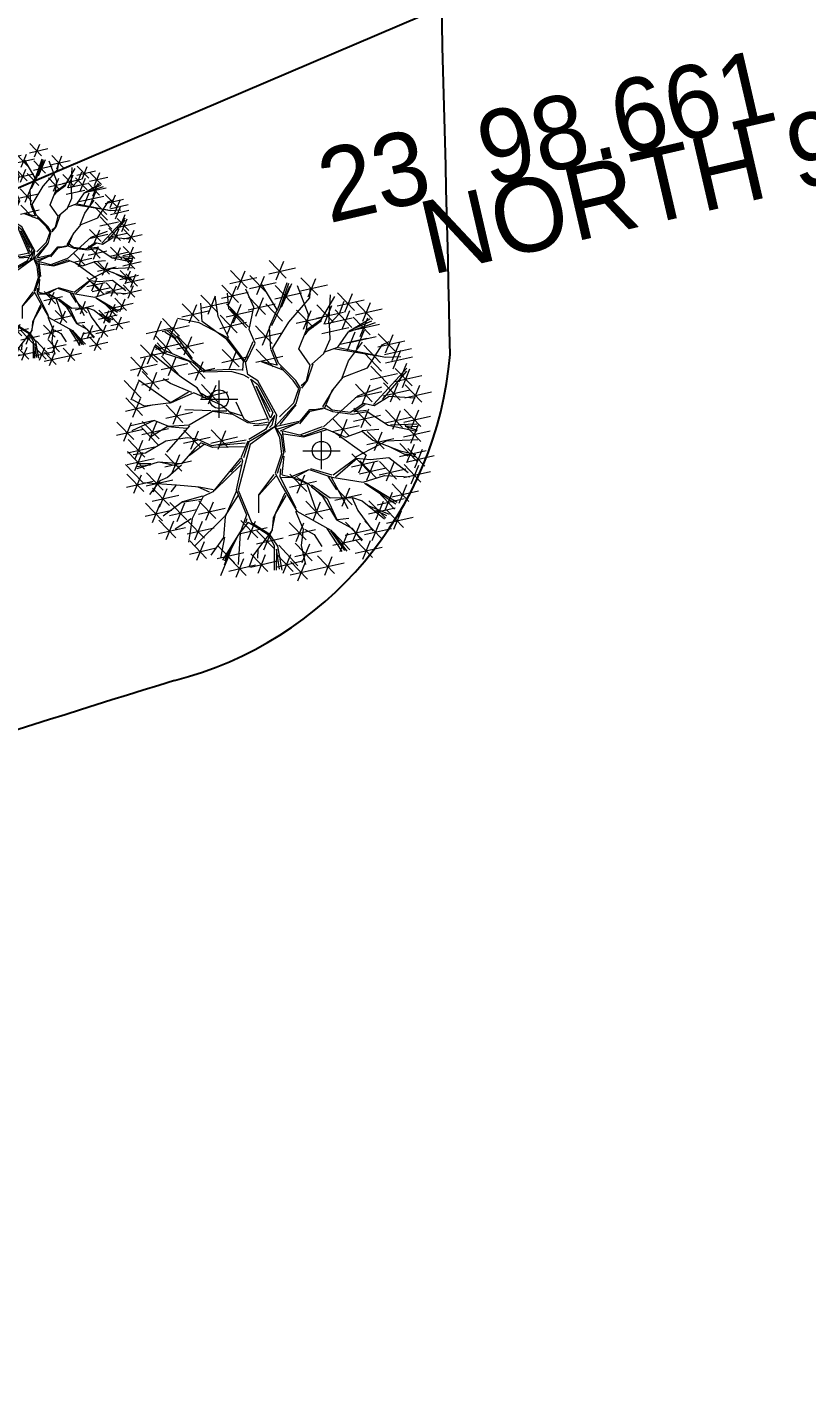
# Model space of a CAD drawing. Extents: x 2080 to 102394, y 2071 to 93424.
# Drawn here: x 88615.6 to 88825.1, y 77660.5 to 78025 of the extents above; entities that cross this region are included whole.
import ezdxf

# ---------------------------------------------------------------- set-up
doc = ezdxf.new("R2010")
doc.units = 0
doc.header["$LTSCALE"] = 20
doc.header["$MEASUREMENT"] = 0
doc.header["$PDMODE"] = 34
doc.header["$PDSIZE"] = 5
doc.layers.add('NEEM TREE', color=84, linetype='Continuous', lineweight=5)
doc.layers.add('tree', color=60, linetype='Continuous', lineweight=0)
doc.layers.add('north', color=7, linetype='Continuous')
doc.layers.add('road', color=2, linetype='Continuous')
doc.layers.add('patta duplicate', color=230, linetype='Continuous', plot=False)

# ---------------------------------------------------------------- blocks, each defined once
blk = doc.blocks.new('TREE')
at = {"layer": 'tree', "linetype": 'ByBlock'}
for p, q in [((-0.1725, 0.5879), (-0.1582, 0.6953)), ((-0.1025, 0.5879), (-0.0882, 0.6953)), ((-0.0333, 0.6639), (0.0526, 0.6888)), ((-0.0327, 0.7068), (0.0625, 0.6302)), ((-0.0305, 0.5588), (-0.0162, 0.6662)), ((0.05, 0.5835), (0.0643, 0.6908)), ((-0.273, 0.5454), (-0.2587, 0.6528)), ((-0.2072, 0.4328), (-0.2166, 0.6045)), ((-0.2053, 0.6174), (-0.1194, 0.6422)), ((-0.2048, 0.6602), (-0.1095, 0.5837)), ((-0.1914, 0.5075), (-0.1771, 0.6148)), ((-0.1354, 0.6173), (-0.0495, 0.6422)), ((-0.1348, 0.6602), (-0.0396, 0.5836)), ((-0.0889, 0.4612), (-0.0874, 0.6348)), ((-0.0633, 0.5882), (0.0226, 0.6131)), ((-0.0628, 0.6311), (0.0325, 0.5545)), ((-0.0548, 0.6426), (-0.0517, 0.5903)), ((-0.0469, 0.6439), (-0.0466, 0.6107)), ((-0.0424, 0.6), (-0.0354, 0.6435)), ((0.0172, 0.6129), (0.1031, 0.6378)), ((0.0177, 0.6558), (0.113, 0.5792)), ((0.0289, 0.5925), (0.0229, 0.6448)), ((0.035, 0.6411), (0.0325, 0.5878)), ((0.0438, 0.6368), (0.0385, 0.586)), ((0.1505, 0.5516), (0.1053, 0.6391)), ((0.1227, 0.5857), (0.2086, 0.6106)), ((0.1233, 0.6286), (0.2185, 0.552)), ((0.1556, 0.5563), (0.1699, 0.6636)), ((0.2377, 0.5151), (0.252, 0.6224)), ((-0.4375, 0.4563), (-0.4232, 0.5636)), ((-0.3616, 0.5215), (-0.2757, 0.5464)), ((-0.3611, 0.5644), (-0.2658, 0.4878)), ((-0.3288, 0.4921), (-0.3145, 0.5995)), ((-0.3058, 0.5749), (-0.2199, 0.5997)), ((-0.2903, 0.5111), (-0.303, 0.5704)), ((-0.2242, 0.5369), (-0.1383, 0.5618)), ((-0.2237, 0.5798), (-0.1284, 0.5032)), ((-0.1172, 0.5556), (-0.022, 0.479)), ((-0.0849, 0.4833), (-0.0706, 0.5907)), ((-0.0517, 0.5903), (-0.0107, 0.4797)), ((-0.0052, 0.4639), (-0.0424, 0.6)), ((-0.0021, 0.5575), (0.0931, 0.4809)), ((0.0014, 0.4731), (0.0289, 0.5925)), ((0.0385, 0.586), (0.0065, 0.4769)), ((0.0301, 0.4852), (0.0444, 0.5926)), ((0.1767, 0.4132), (0.1505, 0.5516)), ((0.163, 0.5451), (0.2237, 0.6001)), ((0.1688, 0.4091), (0.163, 0.5451)), ((0.2049, 0.5445), (0.2908, 0.5694)), ((0.2054, 0.5874), (0.3007, 0.5108)), ((0.2257, 0.5031), (0.2873, 0.5693)), ((0.3301, 0.4704), (0.3444, 0.5778)), ((0.3732, 0.5534), (0.4684, 0.4769)), ((0.4055, 0.4811), (0.4198, 0.5885)), ((-0.4703, 0.4857), (-0.3844, 0.5106)), ((-0.4698, 0.5286), (-0.3745, 0.452)), ((-0.3143, 0.4371), (-0.4122, 0.4877)), ((-0.3143, 0.4371), (-0.3982, 0.5041)), ((-0.2063, 0.4273), (-0.2903, 0.5111)), ((-0.1402, 0.4833), (-0.1438, 0.5217)), ((-0.1122, 0.3845), (-0.1402, 0.4833)), ((-0.1177, 0.5128), (-0.0318, 0.5376)), ((-0.0265, 0.3761), (-0.0122, 0.4835)), ((-0.0027, 0.5147), (0.0832, 0.5395)), ((0.1805, 0.4059), (0.2257, 0.5031)), ((0.2208, 0.3923), (0.2351, 0.4997)), ((0.2646, 0.3726), (0.2815, 0.4872)), ((0.2788, 0.4021), (0.2931, 0.5095)), ((0.2815, 0.4872), (0.3323, 0.535)), ((0.2973, 0.4998), (0.3832, 0.5247)), ((0.2979, 0.5427), (0.3931, 0.4661)), ((0.3726, 0.5106), (0.4585, 0.5354)), ((0.442, 0.3992), (0.4563, 0.5066)), ((-0.5101, 0.3371), (-0.4958, 0.4445)), ((-0.5006, 0.398), (-0.4147, 0.4228)), ((-0.5001, 0.4408), (-0.4048, 0.3643)), ((-0.4678, 0.3685), (-0.4535, 0.4759)), ((-0.3977, 0.3994), (-0.3118, 0.4242)), ((-0.3972, 0.4422), (-0.3019, 0.3656)), ((-0.3883, 0.3547), (-0.374, 0.4621)), ((-0.3649, 0.3699), (-0.3506, 0.4773)), ((-0.2946, 0.3706), (-0.3143, 0.4371)), ((-0.2415, 0.3319), (-0.2272, 0.4392)), ((-0.12, 0.3971), (-0.2126, 0.4319)), ((-0.1082, 0.3768), (-0.2063, 0.4273)), ((-0.0806, 0.3787), (-0.0889, 0.4612)), ((-0.0593, 0.4055), (0.0266, 0.4304)), ((-0.0588, 0.4484), (0.0365, 0.3718)), ((-0.0085, 0.3991), (-0.0052, 0.4639)), ((0.0003, 0.3978), (0.0014, 0.4731)), ((0.188, 0.4218), (0.2739, 0.4466)), ((0.1885, 0.4646), (0.2838, 0.3881)), ((0.246, 0.4316), (0.3319, 0.4564)), ((0.2465, 0.4744), (0.3417, 0.3978)), ((0.2735, 0.3684), (0.2851, 0.4823)), ((0.357, 0.4049), (0.3972, 0.4816)), ((0.3638, 0.3439), (0.3781, 0.4513)), ((0.4091, 0.4286), (0.495, 0.4535)), ((0.4097, 0.4715), (0.5049, 0.3949)), ((0.4112, 0.3162), (0.4576, 0.4387)), ((0.514, 0.4023), (0.5999, 0.4271)), ((0.5146, 0.4451), (0.6098, 0.3685)), ((0.5469, 0.3728), (0.5612, 0.4802)), ((-0.591, 0.2774), (-0.5767, 0.3848)), ((-0.5611, 0.3077), (-0.5468, 0.4151)), ((-0.5429, 0.3666), (-0.457, 0.3914)), ((-0.5424, 0.4094), (-0.4471, 0.3328)), ((-0.4487, 0.3078), (-0.531, 0.3639)), ((-0.4801, 0.3277), (-0.5236, 0.3708)), ((-0.4746, 0.3286), (-0.5139, 0.3782)), ((-0.4523, 0.3771), (-0.492, 0.4152)), ((-0.3538, 0.3409), (-0.4523, 0.3771)), ((-0.2951, 0.3733), (-0.3845, 0.4057)), ((-0.2523, 0.3021), (-0.2977, 0.3728)), ((-0.2328, 0.3027), (-0.2946, 0.3706)), ((-0.2743, 0.3613), (-0.1884, 0.3862)), ((-0.2738, 0.4042), (-0.1786, 0.3276)), ((-0.0748, 0.2454), (-0.1082, 0.3768)), ((-0.0955, 0.3342), (-0.0806, 0.3787)), ((-0.0727, 0.2651), (-0.0584, 0.3725)), ((0.0691, 0.3056), (-0.0085, 0.3991)), ((0.0696, 0.32), (0.0003, 0.3978)), ((0.0754, 0.3626), (0.1707, 0.2861)), ((0.1077, 0.2903), (0.122, 0.3977)), ((0.1413, 0.2926), (0.1688, 0.4091)), ((0.1431, 0.2819), (0.1767, 0.4132)), ((0.2669, 0.3589), (0.357, 0.4049)), ((0.331, 0.3733), (0.4169, 0.3982)), ((0.3315, 0.4162), (0.4267, 0.3396)), ((0.3874, 0.2656), (0.4017, 0.373)), ((0.4765, 0.2826), (0.4908, 0.3899)), ((-0.6239, 0.3068), (-0.538, 0.3317)), ((-0.6233, 0.3497), (-0.5281, 0.2731)), ((-0.4776, 0.1801), (-0.5631, 0.3056)), ((-0.5319, 0.2129), (-0.5176, 0.3203)), ((-0.3897, 0.223), (-0.4487, 0.3078)), ((-0.4072, 0.2253), (-0.4455, 0.3055)), ((-0.4144, 0.2003), (-0.4001, 0.3077)), ((-0.235, 0.2995), (-0.3902, 0.3069)), ((-0.2836, 0.2742), (-0.3538, 0.3409)), ((-0.2796, 0.2004), (-0.2653, 0.3078)), ((-0.122, 0.2598), (-0.2328, 0.3027)), ((-0.1234, 0.268), (-0.192, 0.3599)), ((-0.1056, 0.2945), (-0.0197, 0.3194)), ((-0.105, 0.3374), (-0.0098, 0.2608)), ((-0.0826, 0.2917), (-0.0896, 0.3492)), ((0.0922, 0.251), (0.0691, 0.3056)), ((0.1056, 0.2699), (0.0696, 0.32)), ((0.0749, 0.3198), (0.1608, 0.3446)), ((0.2329, 0.3114), (0.1472, 0.2885)), ((0.2348, 0.3004), (0.2669, 0.3589)), ((0.2492, 0.3123), (0.3445, 0.2357)), ((0.2815, 0.24), (0.2958, 0.3473)), ((0.3309, 0.2942), (0.4112, 0.3162)), ((0.3427, 0.2907), (0.4261, 0.3103)), ((0.4116, 0.3135), (0.5357, 0.3568)), ((0.4261, 0.3103), (0.5371, 0.3486)), ((0.5416, 0.3382), (0.4319, 0.3085)), ((0.4437, 0.312), (0.5296, 0.3369)), ((0.4443, 0.3549), (0.5395, 0.2783)), ((0.482, 0.194), (0.5517, 0.312)), ((0.5755, 0.2144), (0.5898, 0.3218)), ((-0.5089, 0.25), (-0.5844, 0.2487)), ((-0.5685, 0.1491), (-0.5542, 0.2565)), ((-0.5647, 0.2424), (-0.4788, 0.2672)), ((-0.5642, 0.2852), (-0.469, 0.2086)), ((-0.4757, 0.2333), (-0.5089, 0.25)), ((-0.4473, 0.2298), (-0.3613, 0.2546)), ((-0.4467, 0.2726), (-0.3515, 0.1961)), ((-0.3124, 0.2299), (-0.2265, 0.2547)), ((-0.3119, 0.2727), (-0.2167, 0.1961)), ((-0.2605, 0.2362), (-0.2836, 0.2742)), ((-0.0802, 0.2109), (-0.1225, 0.2626)), ((-0.0752, 0.181), (-0.122, 0.2598)), ((-0.0766, 0.1892), (-0.0748, 0.2454)), ((0.0968, 0.2237), (0.0922, 0.251)), ((0.1055, 0.2394), (0.1431, 0.2819)), ((0.1061, 0.2671), (0.1413, 0.2926)), ((0.1459, 0.2799), (0.2348, 0.3004)), ((0.1705, 0.2446), (0.2658, 0.168)), ((0.2028, 0.1723), (0.2171, 0.2796)), ((0.2487, 0.2694), (0.3346, 0.2943)), ((0.258, 0.2288), (0.3309, 0.2942)), ((0.2643, 0.2243), (0.4012, 0.2418)), ((0.4012, 0.2418), (0.545, 0.2352)), ((0.4505, 0.1408), (0.4648, 0.2482)), ((0.5427, 0.2438), (0.6286, 0.2687)), ((0.5433, 0.2867), (0.6385, 0.2101)), ((0.545, 0.2352), (0.5826, 0.2612)), ((-0.6736, 0.1612), (-0.5877, 0.186)), ((-0.673, 0.204), (-0.5778, 0.1274)), ((-0.6407, 0.1317), (-0.6264, 0.2391)), ((-0.6013, 0.1786), (-0.5154, 0.2034)), ((-0.6007, 0.2214), (-0.5055, 0.1448)), ((-0.4809, 0.1824), (-0.5169, 0.1816)), ((-0.3947, 0.2193), (-0.4757, 0.2333)), ((-0.2994, 0.2183), (-0.3897, 0.223)), ((-0.2597, 0.1974), (-0.3387, 0.2173)), ((-0.2624, 0.2136), (-0.2994, 0.2183)), ((-0.2476, 0.1599), (-0.2624, 0.2136)), ((-0.243, 0.1664), (-0.2605, 0.2362)), ((-0.2034, 0.1057), (-0.1891, 0.2131)), ((-0.0623, 0.105), (-0.0766, 0.1892)), ((-0.0552, 0.1452), (-0.0757, 0.2005)), ((-0.0606, 0.1276), (-0.0231, 0.2037)), ((0.0025, 0.0374), (0.0981, 0.2158)), ((0.0437, 0.0249), (0.1115, 0.1872)), ((0.0981, 0.2158), (0.099, 0.1765)), ((0.1115, 0.1872), (0.1055, 0.2394)), ((0.2186, 0.1635), (0.1881, 0.2282)), ((0.1881, 0.2282), (0.2188, 0.13)), ((0.2191, 0.1608), (0.2558, 0.2257)), ((0.23, 0.1627), (0.2643, 0.2243)), ((0.4177, 0.1703), (0.5036, 0.1951)), ((0.4183, 0.2131), (0.5135, 0.1365)), ((0.4236, 0.1589), (0.482, 0.194)), ((0.525, 0.0834), (0.5393, 0.1908)), ((-0.6629, 0.0372), (-0.6486, 0.1446)), ((-0.5198, 0.114), (-0.622, 0.1415)), ((-0.6023, 0.1211), (-0.5071, 0.0445)), ((-0.57, 0.0488), (-0.5557, 0.1562)), ((-0.4218, 0.0972), (-0.4776, 0.1801)), ((-0.1562, 0.0497), (-0.2476, 0.1599)), ((-0.128, 0.063), (-0.243, 0.1664)), ((-0.2362, 0.1352), (-0.1503, 0.16)), ((-0.2356, 0.178), (-0.1404, 0.1014)), ((-0.1409, 0.058), (-0.2227, 0.1446)), ((-0.0561, 0.1003), (-0.0606, 0.1276)), ((0.0159, 0.0397), (0.0879, 0.1775)), ((0.0879, 0.1775), (0.0377, 0.06)), ((0.099, 0.1765), (0.0428, 0.0471)), ((0.2103, 0.0643), (0.2214, 0.1471)), ((0.2175, 0.0543), (0.23, 0.1627)), ((0.311, 0.0476), (0.3358, 0.1329)), ((0.3358, 0.1329), (0.4236, 0.1589)), ((0.4028, 0.1499), (0.4277, 0.1511)), ((0.4236, 0.1589), (0.503, 0.136)), ((0.4277, 0.1511), (0.4981, 0.1322)), ((0.4922, 0.1129), (0.5781, 0.1377)), ((0.4927, 0.1557), (0.588, 0.0791)), ((0.503, 0.136), (0.6177, 0.1524)), ((0.5067, 0.0974), (0.6118, 0.171)), ((0.6242, 0.0451), (0.6385, 0.1524)), ((-0.6957, 0.0666), (-0.6098, 0.0915)), ((-0.6951, 0.1095), (-0.5999, 0.0329)), ((-0.5542, 0.0359), (-0.6342, 0.0642)), ((-0.6029, 0.0783), (-0.517, 0.1031)), ((-0.4593, 0.0547), (-0.5226, 0.1135)), ((-0.4435, 0.0598), (-0.5198, 0.114)), ((-0.4102, 0.0459), (-0.425, 0.0995)), ((-0.3927, 0.0407), (-0.4218, 0.0972)), ((-0.0424, 0.0691), (-0.0623, 0.105)), ((-0.0133, 0.0293), (-0.0577, 0.0777)), ((0.0062, 0.0465), (-0.0561, 0.1003)), ((-0.0029, 0.0338), (-0.0424, 0.0691)), ((0.1976, 0.0229), (0.2103, 0.0643)), ((0.4533, 0.094), (0.5485, 0.0174)), ((0.4561, 0.0497), (0.5072, 0.0947)), ((0.4961, 0.109), (0.5913, 0.0324)), ((0.5072, 0.0947), (0.5725, 0.0889)), ((0.5252, 0.0362), (0.6111, 0.061)), ((0.5581, 0.0067), (0.5724, 0.1141)), ((0.5725, 0.0889), (0.6283, 0.1067)), ((0.5914, 0.0745), (0.6773, 0.0994)), ((0.5919, 0.1174), (0.6871, 0.0408)), ((0.6432, -0.043), (0.6575, 0.0644)), ((-0.551, 0.0336), (-0.6427, -0.0185)), ((-0.6174, 0.0087), (-0.5221, -0.0679)), ((-0.5851, -0.0636), (-0.5708, 0.0438)), ((-0.4431, 0.0575), (-0.551, 0.0336)), ((-0.5184, -0.0189), (-0.4325, 0.0059)), ((-0.5179, 0.0239), (-0.4226, -0.0527)), ((-0.4856, -0.0484), (-0.4713, 0.059)), ((-0.4001, 0.0366), (-0.4431, 0.0575)), ((-0.2066, 0.0326), (-0.4001, 0.0366)), ((-0.2284, 0.0123), (-0.3885, 0.0329)), ((-0.2099, 0.0183), (-0.3285, -0.0408)), ((-0.1317, 0.0372), (-0.3243, -0.0486)), ((-0.2136, 0.0233), (-0.2816, 0.0285)), ((-0.2011, 0.0336), (-0.2099, 0.0183)), ((-0.1266, 0.0547), (-0.2011, 0.0336)), ((-0.1256, 0.0491), (-0.1965, 0.0234)), ((0, 0), (-0.1317, 0.0372)), ((0, 0), (-0.1256, 0.0491)), ((-0.0378, 0.0249), (-0.1182, 0.0561)), ((-0.0049, 0.0305), (-0.0378, 0.0249)), ((-0.0003, 0.0032), (-0.0258, -0.0459)), ((-0.0193, 0.0171), (-0.0022, 0.0143)), ((-0.0003, 0.0032), (-0.0143, -0.0468)), ((0.0395, 0.0323), (-0.0049, 0.0305)), ((-0.0022, 0.0143), (0.0395, 0.0323)), ((0, 0), (0.0437, 0.0249)), ((0, 0), (0.0907, -0.0733)), ((0, 0), (0.1387, -0.0093)), ((0.0428, 0.0471), (0.0159, 0.0397)), ((0.0457, 0.0112), (0.1342, 0.0011)), ((0.1342, 0.0011), (0.1976, 0.0229)), ((0.1387, -0.0093), (0.2039, 0.0183)), ((0.2039, 0.0183), (0.2175, 0.0543)), ((0.2077, 0.0135), (0.2494, 0.0148)), ((0.2143, 0.023), (0.2461, 0.0172)), ((0.2461, 0.0172), (0.311, 0.0476)), ((0.2494, 0.0148), (0.3232, 0.0414)), ((0.3168, 0.0458), (0.3889, 0.0329)), ((0.3889, 0.0329), (0.4561, 0.0497)), ((0.3938, 0.0364), (0.4502, 0.0012)), ((0.5395, -0.1795), (0.4317, 0.012)), ((0.4502, 0.0012), (0.5332, 0.0068)), ((0.4662, 0.0016), (0.5615, -0.075)), ((0.5332, 0.0068), (0.6399, -0.0619)), ((0.5359, 0.0073), (0.6375, -0.0315)), ((0.5825, -0.0766), (0.5968, 0.0307)), ((0.6103, -0.0135), (0.6962, 0.0113)), ((0.6109, 0.0293), (0.7061, -0.0473)), ((-0.6819, -0.0547), (-0.5866, -0.1313)), ((-0.6496, -0.127), (-0.6353, -0.0196)), ((-0.4544, -0.0734), (-0.64, -0.0514)), ((-0.6179, -0.0342), (-0.532, -0.0093)), ((-0.3336, -0.0445), (-0.4539, -0.0762)), ((-0.3243, -0.0486), (-0.3996, -0.1841)), ((-0.3285, -0.0408), (-0.3865, -0.1457)), ((-0.0258, -0.0459), (-0.0782, -0.0994)), ((-0.0143, -0.0468), (-0.069, -0.1031)), ((0.0037, -0.0378), (-0.0634, -0.105)), ((0.0794, -0.0725), (-0.0032, -0.0305)), ((-0.0027, -0.05), (0.0442, -0.1288)), ((0, -0.016), (0.0794, -0.0725)), ((0.0068, -0.04), (0.0464, -0.1257)), ((0.0218, -0.0124), (0.1337, -0.0129)), ((0.4506, -0.0014), (0.5471, -0.1922)), ((0.4657, -0.0413), (0.5516, -0.0164)), ((0.4982, -0.0688), (0.5841, -0.044)), ((0.4988, -0.026), (0.594, -0.1026)), ((0.5497, -0.0472), (0.6356, -0.0223)), ((0.5502, -0.0043), (0.6454, -0.0809)), ((0.634, -0.0433), (0.5572, -0.0031)), ((-0.6824, -0.0975), (-0.5965, -0.0727)), ((-0.4539, -0.0762), (-0.529, -0.1279)), ((-0.3415, -0.0625), (-0.4516, -0.0729)), ((-0.0782, -0.0994), (-0.1625, -0.1303)), ((-0.069, -0.1031), (-0.1583, -0.1382)), ((-0.1491, -0.159), (-0.0787, -0.1133)), ((0.1285, -0.1649), (0.0414, -0.1124)), ((0.0776, -0.0784), (0.1507, -0.0801)), ((0.0907, -0.0733), (0.1551, -0.0736)), ((0.1507, -0.0801), (0.1961, -0.1171)), ((0.1551, -0.0736), (0.1692, -0.0909)), ((0.1692, -0.0909), (0.1988, -0.1166)), ((0.1988, -0.1166), (0.2115, -0.1592)), ((0.1997, -0.1222), (0.28, -0.1002)), ((0.2908, -0.0984), (0.2006, -0.1108)), ((0.216, -0.1194), (0.2161, -0.1529)), ((0.28, -0.1002), (0.361, -0.1005)), ((0.3552, -0.0987), (0.4322, -0.0745)), ((0.361, -0.1005), (0.4605, -0.1592)), ((0.4322, -0.0745), (0.5351, -0.0711)), ((0.4883, -0.2176), (0.5026, -0.1102)), ((0.5143, -0.1912), (0.5286, -0.0838)), ((0.5946, -0.21), (0.6089, -0.1026)), ((-0.529, -0.1279), (-0.6262, -0.1328)), ((-0.6206, -0.1642), (-0.5254, -0.2408)), ((-0.4551, -0.1682), (-0.6115, -0.1865)), ((-0.5262, -0.1302), (-0.6106, -0.1749)), ((-0.5883, -0.2365), (-0.574, -0.1291)), ((-0.4685, -0.1733), (-0.5833, -0.2546)), ((-0.4768, -0.1719), (-0.5527, -0.1875)), ((-0.4074, -0.1716), (-0.4768, -0.1719)), ((-0.4689, -0.1762), (-0.3736, -0.2528)), ((-0.3865, -0.1457), (-0.4551, -0.1682)), ((-0.4366, -0.2485), (-0.4223, -0.1411)), ((-0.4167, -0.1646), (-0.3981, -0.1586)), ((-0.4074, -0.1716), (-0.4005, -0.2266)), ((-0.2851, -0.1315), (-0.3468, -0.1809)), ((-0.1708, -0.1289), (-0.2851, -0.1315)), ((-0.1717, -0.1404), (-0.2819, -0.1338)), ((-0.1611, -0.1553), (-0.2266, -0.2977)), ((-0.1625, -0.1303), (-0.1885, -0.1908)), ((-0.1334, -0.1363), (-0.1611, -0.1553)), ((-0.1597, -0.1636), (-0.1316, -0.1979)), ((-0.1491, -0.159), (-0.1325, -0.1923)), ((0.0442, -0.1288), (0.1326, -0.1893)), ((0.0464, -0.1257), (0.1304, -0.1758)), ((0.1304, -0.1758), (0.1582, -0.2744)), ((0.1323, -0.1698), (0.3363, -0.2026)), ((0.1725, -0.2857), (0.1868, -0.1784)), ((0.2115, -0.1592), (0.2579, -0.2353)), ((0.2161, -0.1529), (0.2589, -0.2239)), ((0.3553, -0.2704), (0.3696, -0.1631)), ((0.4605, -0.1592), (0.5815, -0.1472)), ((0.461, -0.2747), (0.4753, -0.1673)), ((0.5618, -0.1806), (0.6477, -0.1557)), ((0.5623, -0.1377), (0.6576, -0.2143)), ((0.5815, -0.1472), (0.612, -0.1616)), ((-0.6694, -0.223), (-0.5835, -0.1982)), ((-0.6316, -0.2393), (-0.5364, -0.3159)), ((-0.6212, -0.2071), (-0.5353, -0.1822)), ((-0.6069, -0.1967), (-0.5564, -0.1829)), ((-0.5527, -0.1875), (-0.6055, -0.205)), ((-0.5994, -0.3116), (-0.5851, -0.2043)), ((-0.4694, -0.219), (-0.3835, -0.1942)), ((-0.4283, -0.3326), (-0.414, -0.2253)), ((-0.4005, -0.2266), (-0.3951, -0.2756)), ((-0.3996, -0.1841), (-0.39, -0.2748)), ((-0.2062, -0.2186), (-0.3247, -0.2471)), ((-0.3029, -0.2434), (-0.2099, -0.2306)), ((-0.1885, -0.1908), (-0.2354, -0.3106)), ((-0.1719, -0.2615), (-0.086, -0.2367)), ((-0.1713, -0.2187), (-0.0761, -0.2953)), ((-0.1391, -0.291), (-0.1248, -0.1836)), ((-0.1325, -0.1923), (-0.0549, -0.2378)), ((-0.1316, -0.1979), (-0.1072, -0.2747)), ((-0.127, -0.208), (-0.0549, -0.2378)), ((-0.117, -0.2175), (-0.1065, -0.28)), ((-0.0549, -0.2378), (-0.0184, -0.3382)), ((0.1396, -0.2563), (0.2255, -0.2314)), ((0.1402, -0.2134), (0.2354, -0.29)), ((0.145, -0.2292), (0.153, -0.3929)), ((0.2579, -0.2353), (0.3074, -0.2801)), ((0.2589, -0.2239), (0.3265, -0.2433)), ((0.2678, -0.3315), (0.2821, -0.2242)), ((0.3093, -0.2742), (0.2687, -0.2335)), ((0.2687, -0.2335), (0.3278, -0.2515)), ((0.3224, -0.241), (0.4083, -0.2161)), ((0.323, -0.1981), (0.4182, -0.2747)), ((0.3363, -0.2026), (0.433, -0.2618)), ((0.4287, -0.2023), (0.5239, -0.2789)), ((0.5276, -0.2515), (0.6135, -0.2267)), ((0.5281, -0.2087), (0.6233, -0.2852)), ((0.5471, -0.1922), (0.5922, -0.2432)), ((0.5536, -0.2251), (0.6395, -0.2002)), ((0.5541, -0.1822), (0.6493, -0.2588)), ((-0.6322, -0.2822), (-0.5463, -0.2573)), ((-0.5061, -0.2806), (-0.5649, -0.299)), ((-0.5252, -0.3762), (-0.5109, -0.2688)), ((-0.4783, -0.2816), (-0.508, -0.3032)), ((-0.3696, -0.2771), (-0.5061, -0.2806)), ((-0.4611, -0.3032), (-0.3752, -0.2783)), ((-0.4606, -0.2603), (-0.3653, -0.3369)), ((-0.3951, -0.2756), (-0.4174, -0.327)), ((-0.39, -0.2748), (-0.4095, -0.3399)), ((-0.3696, -0.2771), (-0.3029, -0.2434)), ((-0.3247, -0.2471), (-0.3696, -0.2771)), ((-0.1137, -0.2701), (-0.1773, -0.3731)), ((-0.1072, -0.2747), (-0.1125, -0.3593)), ((-0.1097, -0.2945), (-0.1064, -0.3806)), ((-0.1024, -0.2878), (-0.0963, -0.3901)), ((-0.0107, -0.3337), (-0.0485, -0.2422)), ((0.1582, -0.2744), (0.2241, -0.3165)), ((0.2349, -0.3021), (0.3208, -0.2772)), ((0.2355, -0.2592), (0.3307, -0.3358)), ((0.3074, -0.2801), (0.3177, -0.3902)), ((0.3265, -0.2433), (0.3478, -0.2873)), ((0.3478, -0.2873), (0.4223, -0.3138)), ((0.3496, -0.2814), (0.5678, -0.2977)), ((0.3918, -0.2995), (0.5577, -0.3051)), ((0.4061, -0.291), (0.5013, -0.3676)), ((0.4383, -0.3633), (0.4526, -0.256)), ((0.4886, -0.2927), (0.5839, -0.3693)), ((0.5002, -0.3086), (0.5861, -0.2837)), ((0.5209, -0.365), (0.5352, -0.2576)), ((-0.5581, -0.3467), (-0.4722, -0.3219)), ((-0.5575, -0.3039), (-0.4623, -0.3805)), ((-0.4174, -0.327), (-0.504, -0.3949)), ((-0.423, -0.3446), (-0.4971, -0.4018)), ((-0.4841, -0.411), (-0.423, -0.3446)), ((-0.4095, -0.3399), (-0.4823, -0.4217)), ((-0.4553, -0.4642), (-0.441, -0.3568)), ((-0.4035, -0.3413), (-0.4222, -0.4649)), ((-0.3417, -0.3498), (-0.2465, -0.4264)), ((-0.3095, -0.4221), (-0.2952, -0.3147)), ((-0.2391, -0.3055), (-0.2795, -0.3823)), ((-0.2354, -0.3106), (-0.2065, -0.4818)), ((-0.2219, -0.3496), (-0.1266, -0.4262)), ((-0.1896, -0.4219), (-0.1753, -0.3146)), ((-0.1125, -0.3593), (-0.1552, -0.4731)), ((-0.0194, -0.3324), (-0.0839, -0.4803)), ((-0.0488, -0.3905), (-0.0267, -0.3225)), ((-0.0184, -0.3382), (0.0499, -0.4609)), ((-0.008, -0.3501), (0.1163, -0.3738)), ((-0.0076, -0.3361), (0.1127, -0.3689)), ((0.103, -0.4503), (0.1173, -0.343)), ((0.2241, -0.3165), (0.2233, -0.3781)), ((0.2241, -0.4422), (0.2384, -0.3349)), ((0.2263, -0.3133), (0.2777, -0.369)), ((0.3499, -0.4463), (0.3642, -0.3389)), ((0.4055, -0.3339), (0.4914, -0.309)), ((0.4223, -0.3138), (0.4886, -0.4089)), ((0.4881, -0.3355), (0.574, -0.3107)), ((0.4915, -0.4444), (0.5058, -0.3371)), ((-0.4882, -0.4347), (-0.4023, -0.4099)), ((-0.4876, -0.3919), (-0.3924, -0.4684)), ((-0.343, -0.4206), (-0.3958, -0.4885)), ((-0.3657, -0.5011), (-0.3514, -0.3937)), ((-0.2795, -0.3823), (-0.343, -0.4206)), ((-0.3423, -0.3926), (-0.2564, -0.3678)), ((-0.2759, -0.3869), (-0.2676, -0.4359)), ((-0.2224, -0.3925), (-0.1365, -0.3676)), ((-0.1064, -0.3806), (-0.1525, -0.4723)), ((-0.0963, -0.3901), (-0.0331, -0.4661)), ((-0.0913, -0.4125), (0.0039, -0.4891)), ((-0.0591, -0.4848), (-0.0448, -0.3774)), ((0.0702, -0.4209), (0.1561, -0.396)), ((0.0707, -0.378), (0.1659, -0.4546)), ((0.1007, -0.498), (0.115, -0.3907)), ((0.1127, -0.3689), (0.1499, -0.4241)), ((0.1176, -0.3652), (0.2597, -0.428)), ((0.1913, -0.4128), (0.2772, -0.3879)), ((0.1919, -0.3699), (0.2871, -0.4465)), ((0.2233, -0.3781), (0.2612, -0.5033)), ((0.3171, -0.4168), (0.403, -0.392)), ((0.3176, -0.374), (0.4129, -0.4506)), ((0.3177, -0.3902), (0.3763, -0.5062)), ((0.4013, -0.4879), (0.3244, -0.3975)), ((0.4039, -0.5086), (0.4182, -0.4012)), ((0.4587, -0.415), (0.5446, -0.3901)), ((0.4593, -0.3721), (0.5545, -0.4487)), ((-0.4749, -0.5065), (-0.389, -0.4816)), ((-0.4744, -0.4636), (-0.3791, -0.5402)), ((-0.4421, -0.5359), (-0.4278, -0.4285)), ((-0.3986, -0.4717), (-0.3127, -0.4468)), ((-0.398, -0.4288), (-0.3028, -0.5054)), ((-0.2676, -0.4359), (-0.288, -0.4955)), ((-0.2125, -0.4633), (-0.2516, -0.5788)), ((-0.2093, -0.4822), (-0.2396, -0.5849)), ((-0.2065, -0.4818), (-0.235, -0.5955)), ((-0.1552, -0.4731), (-0.1424, -0.549)), ((-0.152, -0.475), (-0.1152, -0.5107)), ((-0.0919, -0.4553), (-0.006, -0.4305)), ((-0.0336, -0.4634), (-0.063, -0.5215)), ((-0.0331, -0.4661), (-0.0177, -0.5084)), ((0.0499, -0.4609), (0.1322, -0.517)), ((0.0511, -0.4687), (0.0651, -0.6342)), ((0.0737, -0.6355), (0.0525, -0.4769)), ((0.0678, -0.4686), (0.1537, -0.4437)), ((0.0684, -0.4257), (0.1636, -0.5023)), ((0.1499, -0.4241), (0.2072, -0.4816)), ((0.1527, -0.5685), (0.167, -0.4611)), ((0.2072, -0.4816), (0.2087, -0.5904)), ((0.2465, -0.4497), (0.2653, -0.5445)), ((0.2597, -0.428), (0.35, -0.533)), ((0.272, -0.589), (0.2863, -0.4816)), ((0.3193, -0.4761), (0.4145, -0.5527)), ((0.3516, -0.5484), (0.3659, -0.441)), ((0.3913, -0.4953), (0.3618, -0.4526)), ((0.3618, -0.4526), (0.3818, -0.5053)), ((0.371, -0.4791), (0.4569, -0.4543)), ((0.3716, -0.4363), (0.4668, -0.5128)), ((-0.3794, -0.5414), (-0.2842, -0.618)), ((-0.3471, -0.6137), (-0.3328, -0.5063)), ((-0.2543, -0.53), (-0.1591, -0.6066)), ((-0.222, -0.6023), (-0.2077, -0.495)), ((-0.1522, -0.6181), (-0.1379, -0.5107)), ((-0.063, -0.5215), (-0.0923, -0.6299)), ((-0.0177, -0.5084), (-0.0184, -0.6371)), ((-0.0129, -0.6396), (0.0014, -0.5323)), ((0.0432, -0.6451), (0.0575, -0.5377)), ((0.1198, -0.539), (0.2057, -0.5142)), ((0.1204, -0.4962), (0.2156, -0.5728)), ((0.1322, -0.517), (0.1982, -0.6091)), ((0.2392, -0.5595), (0.3251, -0.5347)), ((0.2397, -0.5167), (0.335, -0.5933)), ((0.2612, -0.5033), (0.2916, -0.568)), ((0.2658, -0.5304), (0.2845, -0.5748)), ((0.2765, -0.631), (0.2908, -0.5236)), ((0.3187, -0.5189), (0.4046, -0.4941)), ((-0.38, -0.5843), (-0.2941, -0.5594)), ((-0.2549, -0.5729), (-0.169, -0.548)), ((-0.1864, -0.7024), (-0.1721, -0.595)), ((-0.185, -0.5886), (-0.0991, -0.5638)), ((-0.1845, -0.5458), (-0.0893, -0.6224)), ((-0.1424, -0.549), (-0.1582, -0.6188)), ((-0.0956, -0.6834), (-0.0813, -0.576)), ((-0.0457, -0.6102), (0.0402, -0.5853)), ((-0.0451, -0.5673), (0.0501, -0.6439)), ((-0.0167, -0.5472), (0.0102, -0.6407)), ((-0.0016, -0.637), (-0.0134, -0.5831)), ((0.0103, -0.6156), (0.0962, -0.5908)), ((0.0109, -0.5728), (0.1061, -0.6494)), ((0.078, -0.6016), (0.1732, -0.6782)), ((0.1102, -0.6739), (0.1245, -0.5666)), ((0.1784, -0.5899), (0.2736, -0.6665)), ((0.2107, -0.6622), (0.225, -0.5548)), ((0.2437, -0.6015), (0.3296, -0.5767)), ((0.2442, -0.5587), (0.3395, -0.6353)), ((-0.2193, -0.6729), (-0.1334, -0.6481)), ((-0.2187, -0.6301), (-0.1235, -0.7067)), ((-0.1284, -0.6539), (-0.0425, -0.6291)), ((-0.1279, -0.6111), (-0.0326, -0.6877)), ((-0.0286, -0.6556), (0.0667, -0.7322)), ((0.0037, -0.7279), (0.018, -0.6205)), ((0.0774, -0.6445), (0.1633, -0.6196)), ((0.1778, -0.6327), (0.2637, -0.6079)), ((-0.0291, -0.6984), (0.0568, -0.6736))]:
    blk.add_line(p, q, dxfattribs=at)

msp = doc.modelspace()

# ---------------------------------------------------------------- linework, layer by layer
at = {"layer": 'NEEM TREE'}
for p in [(88667.168, 77925.069), (88694.695, 77911.227)]:
    msp.add_point(p, dxfattribs=at)
at = {"layer": 'patta duplicate', "ltscale": 0.5}
msp.add_lwpolyline([(88450.657, 84067.151), (84127.797, 82684.315), (83540.963, 80377.169), (84337.551, 80292.694), (84338.201, 79890.512), (77189.571, 82827.244), (75365.053, 80162.878), (84737.949, 76793.335), (86791.228, 77204.942), (89065.024, 78174.595), (89006.283, 79510.343), (88948.024, 81170.116), (88450.657, 84067.151)], dxfattribs=at)
at = {"layer": 'road', "ltscale": 0.5}
for centre, radius, start, end in [((73454.007, 77606.395), 15278.836, 1.2401942, 2.7646247), ((88630.64, 77945.352, -0.367), 98.971, 284.35256, 355.20946), ((89939.406, 73683.673), 4359.257, 107.133495, 108.98489)]:
    msp.add_arc(centre, radius, start, end, dxfattribs=at)

# ---------------------------------------------------------------- block references
at = {"layer": 'NEEM TREE', "linetype": 'Continuous', "extrusion": (0.00224, -0.003541, 0.999991)}
for p, xscale, yscale, zscale, rotation in [((88617.145, 77963.066, -77.584), 41.83890734182272, 41.83890734182637, 41.83890734182916, 51.50199717108769), ((88681.997, 77917.953, -77.227), 60.37570685274135, 60.37570685274387, 60.37570685274869, 51.5019971710769)]:
    msp.add_blockref('TREE', p, dxfattribs=dict(at, xscale=xscale, yscale=yscale, zscale=zscale, rotation=rotation))

# ---------------------------------------------------------------- texts
at = {"layer": 'NEEM TREE'}
msp.add_text('23  98.661 ', height=19.68618, rotation=13.01607, dxfattribs=at).set_placement((88696.661, 77972.297, 3884.515))
at = {"layer": 'north'}
msp.add_text('NORTH 98.546 ', height=19.68618, rotation=13.01607, dxfattribs=at).set_placement((88724.188, 77958.455, 3879.988))

doc.saveas('drawing.dxf')
